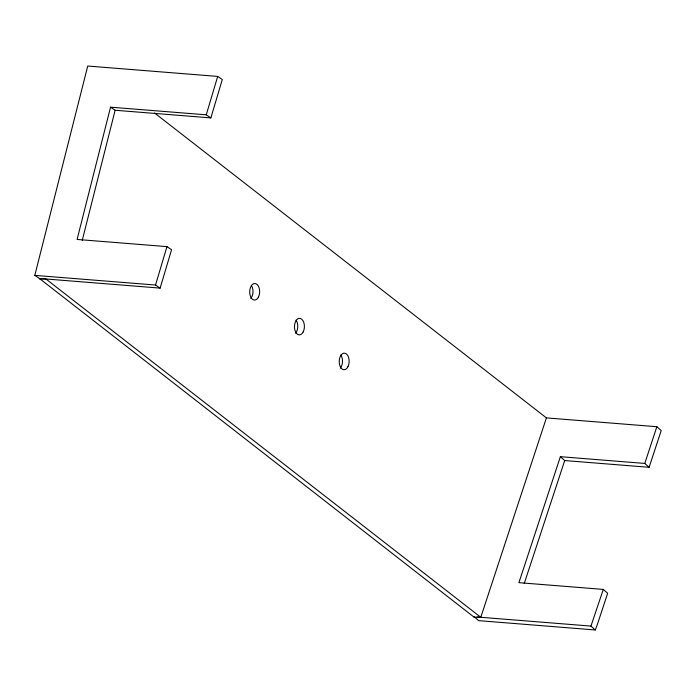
<?xml version="1.0" encoding="UTF-8"?>
<svg xmlns="http://www.w3.org/2000/svg" width="696" height="696" viewBox="0 0 696 696"><rect width="100%" height="100%" fill="white"/><g stroke="black" fill="none" stroke-linecap="round" stroke-linejoin="round"><path stroke-width="1.04" d="M34.8 275.381L87.739 66.033L217.7 76.421L222.302 79.501L210.862 117.902L115.136 110.255L110.542 107.175L77.091 239.441L166.97 246.628L171.573 249.707L160.132 288.109L39.402 278.461L34.8 275.381L155.53 285.029L160.132 288.109M154.573 113.004L546.412 417.887L480.779 617.291L474.124 617.195L39.402 278.461M82.224 240.425L115.136 110.255M155.53 285.029L166.97 246.628M210.862 117.902L206.26 114.823L217.7 76.421M474.124 617.195L474.263 616.769L478.622 620.641L595.28 629.967L597.568 623.894L607.652 593.27L603.31 589.408L518.912 582.656L560.376 456.689L644.774 463.432L649.116 467.303L661.2 430.589L656.859 426.718L546.412 417.887M524.262 583.431L564.708 460.552L560.376 456.689M603.31 589.408L590.947 626.096L595.28 629.967M644.774 463.432L656.859 426.718M39.298 278.87L45.919 278.983L480.779 617.291M110.542 107.175L206.26 114.823M564.708 460.552L649.116 467.303M477.056 616.995L590.947 626.096M251.308 285.299A8.291 4.976 -88.9 0 1 250.821 298.445M296.061 320.125A8.291 4.976 -88.9 0 1 295.582 333.271M340.822 354.951A8.291 4.976 -88.9 0 1 340.335 368.097M258.433 297.105A8.291 4.976 -88.9 0 0 255.623 283.62A8.291 4.976 -88.9 0 0 249.96 294.652A8.291 4.976 -88.9 0 0 258.433 297.105M303.186 331.931A8.291 4.976 -88.9 0 0 300.376 318.446A8.291 4.976 -88.9 0 0 294.721 329.478A8.291 4.976 -88.9 0 0 303.186 331.931M347.948 366.757A8.291 4.976 -88.9 0 0 345.138 353.272A8.291 4.976 -88.9 0 0 339.474 364.304A8.291 4.976 -88.9 0 0 347.948 366.757"/></g></svg>
